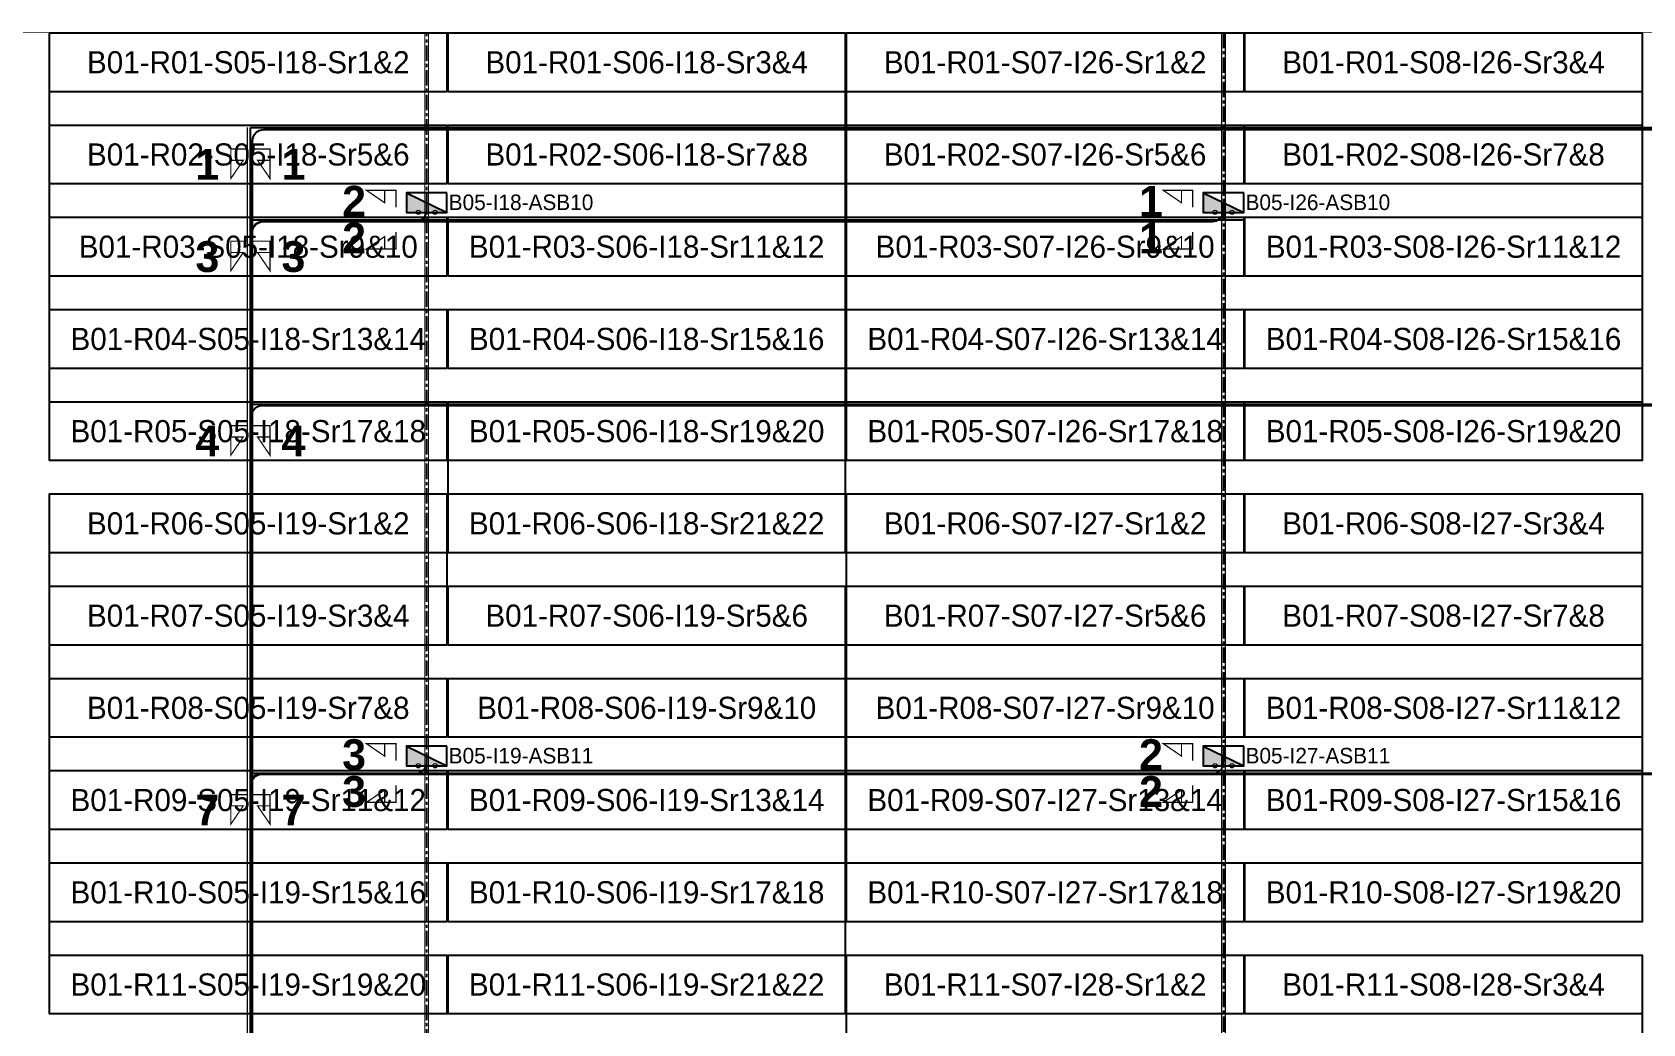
# Model space of a CAD drawing. Header units: metres. Extents: x 531277 to 531672, y 2673439 to 2673782.
# Drawn here: x 531443.6 to 531574.5, y 2673701 to 2673781.6 of the extents above; entities that cross this region are included whole.
import ezdxf
from ezdxf.enums import TextEntityAlignment as Align

# ---------------------------------------------------------------- set-up
doc = ezdxf.new("R2010")
doc.units = ezdxf.units.M
doc.linetypes.add('CENTER', pattern=[2, 1.25, -0.25, 0.25, -0.25])
doc.layers.add('Boundary-12.5 MW Block', color=6, linetype='Continuous', lineweight=9)
doc.layers.add('PILE', color=1, linetype='Continuous', lineweight=15)
for name, color, linetype in [('DC Trench BL-05', 41, 'Continuous'), ('E-Inverter Grouping', 2, 'Continuous'), ('Inverter Block-05', 7, 'Continuous'), ('LT Cable(AG) INV to LT Panel BL-05', 2, 'Continuous'), ('Messenger Wire Block-01 (Master Path)', 30, 'Continuous'), ('Messenger Wire Block-01 (MW Path)', 191, 'Continuous'), ('MMS Table Block-05', 8, 'Continuous'), ('Plan Line - DC BL-05', 41, 'Continuous'), ('Section Marking BL-05', 2, 'Continuous')]:
    doc.layers.add(name, color=color, linetype=linetype)
doc.styles.add('BoldTextStyle', font='arialbd.ttf')
doc.styles.get("Standard").update_dxf_attribs({"font": 'Adani Regular.ttf'})

# ---------------------------------------------------------------- blocks, each defined once
blk = doc.blocks.new('MMS Table (32.292 x 4.788)')
at = {"color": 0}
blk.add_lwpolyline([(0, -0.002), (0, 4.786), (32.292, 4.786), (32.292, -0.002)], close=True, dxfattribs=at)
at = {"color": 7}
blk.add_attdef('ID1', text='', height=1.8, dxfattribs=at).set_placement((16.146, 2.392), align=Align.MIDDLE_CENTER)
blk = doc.blocks.new('Inverter Block')
h = blk.add_hatch(color=0)
h.dxf.hatch_style = 1
h.paths.add_polyline_path([(-1.46, 2.27), (-1.46, 0.85), (1.46, 0.85)])
at = {"color": 0}
blk.add_lwpolyline([(1.46, 2.27), (-1.46, 2.27), (-1.46, 0.85), (1.46, 0.85)], close=True, dxfattribs=at)
blk.add_lwpolyline([(-1.46, 2.27), (1.46, 0.85)], dxfattribs=at)
at = {"layer": 'PILE'}
for centre in [(-0.61, 0.85), (0.61, 0.85)]:
    blk.add_circle(centre, 0.156, dxfattribs=at)
at = {"color": 7}
blk.add_attdef('ID', (-1.46, 3.01), '', height=1.8, dxfattribs=at)

msp = doc.modelspace()

# ---------------------------------------------------------------- linework, layer by layer
at = {"layer": 'Boundary-12.5 MW Block', "const_width": 0.05}
msp.add_lwpolyline([(531276.53, 2673439.29), (531276.53, 2673781.58), (531671.62, 2673781.58), (531671.62, 2673439.29)], close=True, dxfattribs=at)
at = {"layer": 'DC Trench BL-05', "color": 40, "const_width": 0.1}
for points in [[(531475.78, 2673781.58), (531475.48, 2673781.58), (531475.48, 2673619.29), (531475.78, 2673619.29)], [(531540.56, 2673781.58), (531540.26, 2673781.58), (531540.26, 2673461.79), (531540.56, 2673461.79)]]:
    msp.add_lwpolyline(points, close=True, dxfattribs=at)
at = {"layer": 'E-Inverter Grouping'}
for points in [[(531509.66, 2673739.29), (531477.37, 2673739.29), (531477.37, 2673746.79), (531444.98, 2673746.79), (531444.98, 2673781.58), (531509.66, 2673781.58)], [(531477.27, 2673736.58), (531509.66, 2673736.58), (531509.66, 2673701.79), (531444.98, 2673701.79), (531444.98, 2673744.08), (531477.27, 2673744.08)]]:
    msp.add_lwpolyline(points, close=True, dxfattribs=at)
at = {"layer": 'E-Inverter Grouping', "color": 3}
for points in [[(531574.44, 2673746.79), (531509.76, 2673746.79), (531509.76, 2673781.58), (531574.44, 2673781.58)], [(531574.44, 2673709.29), (531509.76, 2673709.29), (531509.76, 2673744.08), (531574.44, 2673744.08)], [(531574.44, 2673671.79), (531509.76, 2673671.79), (531509.76, 2673706.58), (531574.44, 2673706.58)]]:
    msp.add_lwpolyline(points, close=True, dxfattribs=at)
at = {"layer": 'LT Cable(AG) INV to LT Panel BL-05', "color": 5}
for points in [[(531473.36, 2673593.8), (531469.62, 2673593.8, -0.414651), (531468.72, 2673594.7), (531468.72, 2673597.82, 0.214019), (531468.42, 2673598.49), (531461.71, 2673604.47, -0.214019), (531461.4, 2673605.14), (531461.4, 2673617.63, -0.0289), (531461.41, 2673617.73), (531461.47, 2673618.21, 0.0289), (531461.47, 2673618.31), (531461.47, 2673772.8, -0.414214), (531462.37, 2673773.7), (531604.3, 2673773.7, 0.414214), (531605.2, 2673774.6), (531605.2, 2673775.19)], [(531473.36, 2673593.75), (531469.57, 2673593.75, -0.414654), (531468.67, 2673594.65), (531468.67, 2673597.79, 0.214019), (531468.37, 2673598.47), (531461.66, 2673604.44, -0.214019), (531461.35, 2673605.12), (531461.35, 2673617.63, -0.0289), (531461.36, 2673617.73), (531461.42, 2673618.21, 0.0289), (531461.42, 2673618.32), (531461.42, 2673765.35, -0.414214), (531462.32, 2673766.25), (531474.73, 2673766.25, 0.414214), (531475.63, 2673767.15), (531475.63, 2673767.69)], [(531473.36, 2673593.78), (531469.59, 2673593.78, -0.414652), (531468.69, 2673594.68), (531468.7, 2673597.81, 0.214019), (531468.39, 2673598.48), (531461.68, 2673604.46, -0.214019), (531461.38, 2673605.13), (531461.38, 2673617.63, -0.0289), (531461.38, 2673617.73), (531461.44, 2673618.21, 0.0289), (531461.45, 2673618.32), (531461.45, 2673765.33, -0.414214), (531462.35, 2673766.23), (531539.51, 2673766.23, 0.414214), (531540.41, 2673767.13), (531540.41, 2673767.69)], [(531473.36, 2673593.73), (531469.54, 2673593.73, -0.414656), (531468.64, 2673594.63), (531468.65, 2673597.78, 0.214019), (531468.34, 2673598.46), (531461.63, 2673604.43, -0.214019), (531461.33, 2673605.11), (531461.33, 2673617.63, -0.0289), (531461.33, 2673617.73), (531461.39, 2673618.21, 0.0289), (531461.4, 2673618.32), (531461.4, 2673750.38, -0.414214), (531462.3, 2673751.28), (531604.3, 2673751.28, 0.414214), (531605.2, 2673752.18), (531605.2, 2673752.69)], [(531471.42, 2673593.65), (531469.47, 2673593.65, -0.414661), (531468.57, 2673594.55), (531468.57, 2673597.75, 0.214019), (531468.27, 2673598.42), (531461.56, 2673604.4, -0.214019), (531461.25, 2673605.07), (531461.25, 2673617.64, -0.0289), (531461.26, 2673617.74), (531461.32, 2673618.22, 0.0289), (531461.32, 2673618.32), (531461.32, 2673720.45, -0.414214), (531462.22, 2673721.35), (531474.73, 2673721.35, 0.414214), (531475.63, 2673722.25), (531475.63, 2673722.69)], [(531471.42, 2673593.68), (531469.49, 2673593.68, -0.414659), (531468.59, 2673594.58), (531468.6, 2673597.76, 0.214019), (531468.29, 2673598.43), (531461.58, 2673604.41, -0.214019), (531461.28, 2673605.08), (531461.28, 2673617.63, -0.0289), (531461.28, 2673617.74), (531461.34, 2673618.22, 0.0289), (531461.35, 2673618.32), (531461.35, 2673720.43, -0.414214), (531462.25, 2673721.33), (531539.51, 2673721.33, 0.414214), (531540.41, 2673722.23), (531540.41, 2673722.69)], [(531471.42, 2673593.7), (531469.52, 2673593.7, -0.414658), (531468.62, 2673594.6), (531468.62, 2673597.77, 0.214019), (531468.32, 2673598.44), (531461.61, 2673604.42, -0.214019), (531461.3, 2673605.09), (531461.3, 2673617.63, -0.0289), (531461.31, 2673617.74), (531461.37, 2673618.22, 0.0289), (531461.37, 2673618.32), (531461.37, 2673720.4, -0.414214), (531462.27, 2673721.3), (531604.3, 2673721.3, 0.414214), (531605.2, 2673722.2), (531605.2, 2673722.69)]]:
    msp.add_lwpolyline(points, format="xyb", dxfattribs=at)
at = {"layer": 'Messenger Wire Block-01 (Master Path)'}
for points in [[(531461.3, 2673618.27), (531461.3, 2673773.88)], [(531461.3, 2673773.88), (531606.84, 2673773.88)], [(531461.3, 2673766.38), (531542.05, 2673766.38)], [(531461.3, 2673751.38), (531606.84, 2673751.38)], [(531461.3, 2673721.38), (531606.84, 2673721.38)]]:
    msp.add_lwpolyline(points, dxfattribs=at)
at = {"layer": 'Messenger Wire Block-01 (MW Path)', "const_width": 0.1}
for points in [[(531461.05, 2673618.27), (531461.05, 2673773.88)], [(531461.3, 2673773.88), (531606.84, 2673773.88)], [(531461.3, 2673766.38), (531542.05, 2673766.38)], [(531461.3, 2673751.38), (531606.84, 2673751.38)], [(531461.3, 2673721.38), (531606.84, 2673721.38)]]:
    msp.add_lwpolyline(points, dxfattribs=at)
at = {"layer": 'Plan Line - DC BL-05', "color": 6, "linetype": 'CENTER'}
for points in [[(531475.63, 2673619.29), (531475.63, 2673781.58)], [(531540.41, 2673781.58), (531540.41, 2673461.79)]]:
    msp.add_lwpolyline(points, dxfattribs=at)
at = {"layer": 'Section Marking BL-05', "color": 94, "lineweight": 35, "true_color": 0x00a500, "const_width": 0.1}
for points in [[(531461.1, 2673772.13), (531459.71, 2673772.13), (531459.71, 2673769.73), (531460.72, 2673771.21), (531459.71, 2673771.21)], [(531461.5, 2673772.13), (531462.89, 2673772.13), (531462.89, 2673769.73), (531461.88, 2673771.21), (531462.89, 2673771.21)], [(531473.13, 2673767.38), (531473.13, 2673768.77), (531470.73, 2673768.77), (531472.21, 2673767.76), (531472.21, 2673768.77)], [(531537.91, 2673767.38), (531537.91, 2673768.77), (531535.51, 2673768.77), (531536.99, 2673767.76), (531536.99, 2673768.77)], [(531473.13, 2673765.38), (531473.13, 2673763.99), (531470.73, 2673763.99), (531472.21, 2673765), (531472.21, 2673763.99)], [(531537.91, 2673765.38), (531537.91, 2673763.99), (531535.51, 2673763.99), (531536.99, 2673765), (531536.99, 2673763.99)], [(531461.1, 2673764.63), (531459.71, 2673764.63), (531459.71, 2673762.23), (531460.72, 2673763.71), (531459.71, 2673763.71)], [(531461.5, 2673764.63), (531462.89, 2673764.63), (531462.89, 2673762.23), (531461.88, 2673763.71), (531462.89, 2673763.71)], [(531461.1, 2673749.63), (531459.71, 2673749.63), (531459.71, 2673747.23), (531460.72, 2673748.71), (531459.71, 2673748.71)], [(531461.5, 2673749.63), (531462.89, 2673749.63), (531462.89, 2673747.23), (531461.88, 2673748.71), (531462.89, 2673748.71)], [(531473.13, 2673722.38), (531473.13, 2673723.77), (531470.73, 2673723.77), (531472.21, 2673722.76), (531472.21, 2673723.77)], [(531537.91, 2673722.38), (531537.91, 2673723.77), (531535.51, 2673723.77), (531536.99, 2673722.76), (531536.99, 2673723.77)], [(531473.13, 2673720.38), (531473.13, 2673718.99), (531470.73, 2673718.99), (531472.21, 2673720), (531472.21, 2673718.99)], [(531537.91, 2673720.38), (531537.91, 2673718.99), (531535.51, 2673718.99), (531536.99, 2673720), (531536.99, 2673718.99)], [(531461.1, 2673719.63), (531459.71, 2673719.63), (531459.71, 2673717.23), (531460.72, 2673718.71), (531459.71, 2673718.71)], [(531461.5, 2673719.63), (531462.89, 2673719.63), (531462.89, 2673717.23), (531461.88, 2673718.71), (531462.89, 2673718.71)]]:
    msp.add_lwpolyline(points, dxfattribs=at)

# ---------------------------------------------------------------- block references
at = {"layer": 'Inverter Block-05'}
ref = msp.add_blockref('Inverter Block', (531475.63, 2673766.02), dxfattribs=dict(at, xscale=1.124999999976148, yscale=1.124999999976148, zscale=1.124999999976148))
ref.add_attrib('ID', 'B05-I18-ASB10', (531477.42, 2673767.16), dxfattribs={"layer": '0', "color": 0, "height": 1.2656})
ref = msp.add_blockref('Inverter Block', (531540.41, 2673766.02), dxfattribs=dict(at, xscale=1.124999999976148, yscale=1.124999999976148, zscale=1.124999999976148))
ref.add_attrib('ID', 'B05-I26-ASB10', (531542.2, 2673767.16), dxfattribs={"layer": '0', "color": 0, "height": 1.2656})
ref = msp.add_blockref('Inverter Block', (531475.63, 2673721.02), dxfattribs=dict(at, xscale=1.124999999976148, yscale=1.124999999976148, zscale=1.124999999976148))
ref.add_attrib('ID', 'B05-I19-ASB11', (531477.42, 2673722.16), dxfattribs={"layer": '0', "color": 0, "height": 1.2656})
ref = msp.add_blockref('Inverter Block', (531540.41, 2673721.02), dxfattribs=dict(at, xscale=1.124999999976148, yscale=1.124999999976148, zscale=1.124999999976148))
ref.add_attrib('ID', 'B05-I27-ASB11', (531542.2, 2673722.16), dxfattribs={"layer": '0', "color": 0, "height": 1.2656})
at = {"layer": 'MMS Table Block-05'}
for p, values in [((531444.98, 2673776.79), {'ID1': 'B01-R01-S05-I18-Sr1&2'}), ((531477.37, 2673776.79), {'ID1': 'B01-R01-S06-I18-Sr3&4'}), ((531509.76, 2673776.79), {'ID1': 'B01-R01-S07-I26-Sr1&2'}), ((531542.15, 2673776.79), {'ID1': 'B01-R01-S08-I26-Sr3&4'}), ((531444.98, 2673769.29), {'ID1': 'B01-R02-S05-I18-Sr5&6'}), ((531477.37, 2673769.29), {'ID1': 'B01-R02-S06-I18-Sr7&8'}), ((531509.76, 2673769.29), {'ID1': 'B01-R02-S07-I26-Sr5&6'}), ((531542.15, 2673769.29), {'ID1': 'B01-R02-S08-I26-Sr7&8'}), ((531444.98, 2673761.79), {'ID1': 'B01-R03-S05-I18-Sr9&10'}), ((531477.37, 2673761.79), {'ID1': 'B01-R03-S06-I18-Sr11&12'}), ((531509.76, 2673761.79), {'ID1': 'B01-R03-S07-I26-Sr9&10'}), ((531542.15, 2673761.79), {'ID1': 'B01-R03-S08-I26-Sr11&12'}), ((531444.98, 2673754.29), {'ID1': 'B01-R04-S05-I18-Sr13&14'}), ((531477.37, 2673754.29), {'ID1': 'B01-R04-S06-I18-Sr15&16'}), ((531509.76, 2673754.29), {'ID1': 'B01-R04-S07-I26-Sr13&14'}), ((531542.15, 2673754.29), {'ID1': 'B01-R04-S08-I26-Sr15&16'}), ((531444.98, 2673746.79), {'ID1': 'B01-R05-S05-I18-Sr17&18'}), ((531477.37, 2673746.79), {'ID1': 'B01-R05-S06-I18-Sr19&20'}), ((531509.76, 2673746.79), {'ID1': 'B01-R05-S07-I26-Sr17&18'}), ((531542.15, 2673746.79), {'ID1': 'B01-R05-S08-I26-Sr19&20'}), ((531444.98, 2673739.29), {'ID1': 'B01-R06-S05-I19-Sr1&2'}), ((531477.37, 2673739.29), {'ID1': 'B01-R06-S06-I18-Sr21&22'}), ((531509.76, 2673739.29), {'ID1': 'B01-R06-S07-I27-Sr1&2'}), ((531542.15, 2673739.29), {'ID1': 'B01-R06-S08-I27-Sr3&4'}), ((531444.98, 2673731.79), {'ID1': 'B01-R07-S05-I19-Sr3&4'}), ((531477.37, 2673731.79), {'ID1': 'B01-R07-S06-I19-Sr5&6'}), ((531509.76, 2673731.79), {'ID1': 'B01-R07-S07-I27-Sr5&6'}), ((531542.15, 2673731.79), {'ID1': 'B01-R07-S08-I27-Sr7&8'}), ((531444.98, 2673724.29), {'ID1': 'B01-R08-S05-I19-Sr7&8'}), ((531477.37, 2673724.29), {'ID1': 'B01-R08-S06-I19-Sr9&10'}), ((531509.76, 2673724.29), {'ID1': 'B01-R08-S07-I27-Sr9&10'}), ((531542.15, 2673724.29), {'ID1': 'B01-R08-S08-I27-Sr11&12'}), ((531444.98, 2673716.79), {'ID1': 'B01-R09-S05-I19-Sr11&12'}), ((531477.37, 2673716.79), {'ID1': 'B01-R09-S06-I19-Sr13&14'}), ((531509.76, 2673716.79), {'ID1': 'B01-R09-S07-I27-Sr13&14'}), ((531542.15, 2673716.79), {'ID1': 'B01-R09-S08-I27-Sr15&16'}), ((531444.98, 2673709.29), {'ID1': 'B01-R10-S05-I19-Sr15&16'}), ((531477.37, 2673709.29), {'ID1': 'B01-R10-S06-I19-Sr17&18'}), ((531509.76, 2673709.29), {'ID1': 'B01-R10-S07-I27-Sr17&18'}), ((531542.15, 2673709.29), {'ID1': 'B01-R10-S08-I27-Sr19&20'}), ((531444.98, 2673701.79), {'ID1': 'B01-R11-S05-I19-Sr19&20'}), ((531477.37, 2673701.79), {'ID1': 'B01-R11-S06-I19-Sr21&22'}), ((531509.76, 2673701.79), {'ID1': 'B01-R11-S07-I28-Sr1&2'}), ((531542.15, 2673701.79), {'ID1': 'B01-R11-S08-I28-Sr3&4'})]:
    msp.add_blockref('MMS Table (32.292 x 4.788)', p, dxfattribs=at).add_auto_attribs(values)

# ---------------------------------------------------------------- texts
at = {"layer": 'Section Marking BL-05', "color": 94, "true_color": 0x00a500, "style": 'BoldTextStyle'}
for s, p in [('1', (531457.8, 2673770.88)), ('1', (531464.8, 2673770.88)), ('2', (531469.73, 2673767.88)), ('1', (531534.51, 2673767.88)), ('2', (531469.73, 2673764.88)), ('1', (531534.51, 2673764.88)), ('3', (531457.8, 2673763.38)), ('3', (531464.8, 2673763.38)), ('4', (531457.8, 2673748.38)), ('4', (531464.8, 2673748.38)), ('3', (531469.73, 2673722.88)), ('2', (531534.51, 2673722.88)), ('3', (531469.73, 2673719.88)), ('2', (531534.51, 2673719.88)), ('7', (531457.8, 2673718.38)), ('7', (531464.8, 2673718.38))]:
    msp.add_text(s, height=2.5, dxfattribs=at).set_placement(p, align=Align.MIDDLE_CENTER)

doc.saveas('drawing.dxf')
